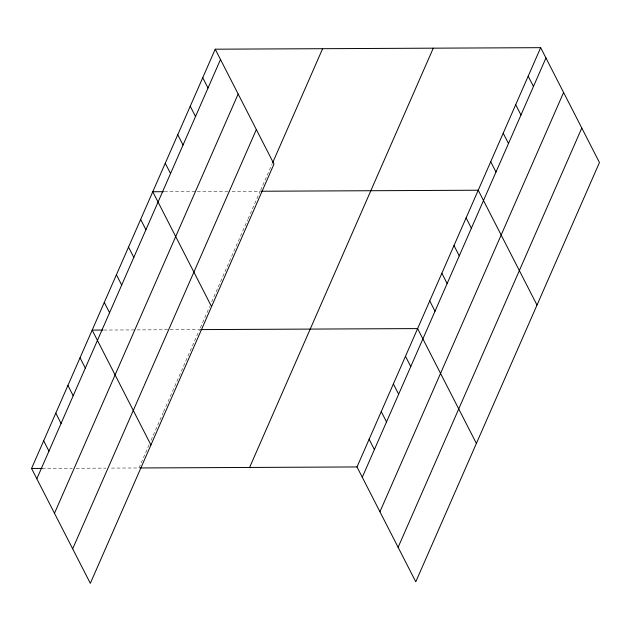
<?xml version="1.0" encoding="UTF-8"?>
<svg xmlns="http://www.w3.org/2000/svg" width="631" height="631" viewBox="0 0 631 631"><rect width="100%" height="100%" fill="white"/><g stroke="black" fill="none" stroke-linecap="round" stroke-linejoin="round"><path stroke-width="0.47" stroke-dasharray="3.15 2.37" d="M149.113 444.76L138.946 467.965L109.92 468.107M151.069 440.296L163.192 412.627M163.587 411.727L199.562 329.603L136.667 329.903M200.343 327.82L209.729 306.398M211.685 301.933L247.66 219.809M248.054 218.918L260.169 191.248L229.211 191.39M260.564 190.357L272.269 163.626M164.383 191.698L196.312 191.548M197.282 191.54L228.241 191.398M103.776 330.052L135.704 329.903M42.19 468.423L72.186 468.281M76.059 468.265L106.055 468.123"/><path stroke-width="0.95" d="M215.226 49.194L273.996 164.052L90.328 583.328L31.55 468.47L215.226 49.194L540.672 47.672L599.45 162.53L415.774 581.806L357.004 466.948L540.672 47.672M36.827 478.779L220.495 59.503M54.479 513.279L238.155 94.003M72.668 548.828L256.344 129.552M272.663 162.735L322.622 48.69M249.6 467.453L433.276 48.169M362.273 477.257L545.949 57.973M379.933 511.757L563.601 92.481M398.122 547.306L581.798 128.03M163.421 191.698L152.773 191.745L211.551 306.611M261.147 191.24L478.227 190.223L537.005 305.081M102.806 330.06L92.165 330.108L150.935 444.973M200.532 329.603L417.612 328.585L476.389 443.443M31.55 468.47L42.19 468.423M139.916 467.965L357.004 466.948M528.186 76.177L533.455 86.486M515.693 104.691L520.969 115M503.207 133.204L508.476 143.513M490.713 161.71L495.99 172.018M466.104 217.892L471.381 228.201M453.981 245.569L459.258 255.878M441.858 273.239L447.134 283.548M429.735 300.908L435.011 311.217M405.488 356.255L410.765 366.564M393.365 383.932L398.642 394.241M381.242 411.601L386.519 421.91M202.732 77.708L208.009 88.017M369.119 439.271L374.396 449.58M190.246 106.213L195.515 116.522M177.753 134.726L183.029 145.035M165.267 163.24L170.536 173.549M140.65 219.422L145.927 229.731M128.527 247.092L133.804 257.401M116.404 274.769L121.68 285.078M104.281 302.438L109.557 312.747M80.042 357.785L85.311 368.094M67.919 385.454L73.196 395.763M55.796 413.124L61.073 423.433M43.673 440.801L48.95 451.11"/></g></svg>
